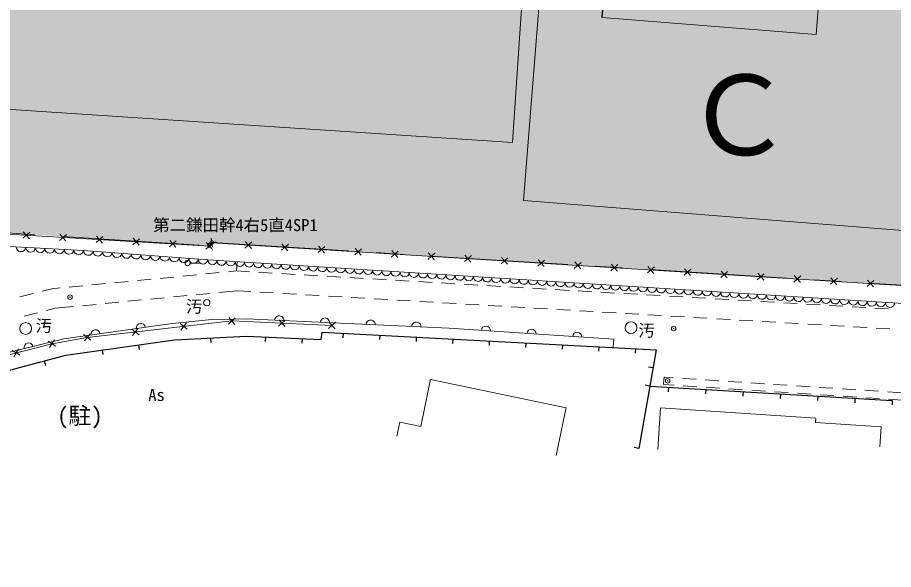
# Model space of a CAD drawing. Units: millimetres, scale not verified. Extents: x -230877 to 402150, y -278660 to 231169.
# Drawn here: x -67340 to -19445, y -134754 to -104570 of the extents above; entities that cross this region are included whole.
import ezdxf
from ezdxf.enums import TextEntityAlignment as Align

# ---------------------------------------------------------------- set-up
doc = ezdxf.new("R2010")
doc.units = ezdxf.units.MM
doc.header["$LTSCALE"] = 1500
doc.linetypes.add('CHAIN1', pattern=[8, 5, -1, 1, -1])
doc.layers.add('0-0_通り芯', color=7, linetype='Continuous')
doc.layers.add('2-3_42190', color=70, linetype='Continuous')
for name, color, linetype, lineweight in [('0-8_寸法線', 7, 'Continuous', 13), ('0-A_22260', 7, 'Continuous', 18), ('1-B_35480', 7, 'Continuous', 18), ('2-1_42050', 7, 'CHAIN1', 18)]:
    doc.layers.add(name, color=color, linetype=linetype, lineweight=lineweight)
doc.styles.add('ＭＳ ゴシック', font='')
doc.styles.get('ＭＳ ゴシック').set_extended_font_data('MS Gothic')

# ---------------------------------------------------------------- blocks, each defined once
blk = doc.blocks.new('~894')
at = {"layer": '0-8_寸法線', "lineweight": 25}
blk.add_lwpolyline([(74208180829, -235592570370), (74214760087, -235584144675), (74192889000, -235567066500), (74188295161, -235572949579), (74148942377, -235542220711)], dxfattribs=at)
blk = doc.blocks.new('~338')
at = {"layer": '0-8_寸法線', "lineweight": 25}
for p, q in [((74194782000, -235619941500), (74191207985, -235623697418)), ((74194782000, -235619941500), (74194510338, -235619682995)), ((74191207985, -235623697418), (74190936323, -235623438913)), ((74191207985, -235623697418), (74190936323, -235623438913))]:
    blk.add_line(p, q, dxfattribs=at)
blk = doc.blocks.new('~190')
at = {"layer": '0-8_寸法線'}
blk.add_line((74221891500, -235630419000), (74261322000, -235578286500), dxfattribs=at)
blk = doc.blocks.new('~189')
at = {"layer": '0-8_寸法線'}
blk.add_line((74221593000, -235630192500), (74261023500, -235578060000), dxfattribs=at)
blk = doc.blocks.new('~155')
at = {"layer": '0-8_寸法線'}
for p, q in [((74196761595, -235620432924), (74196157500, -235619974500)), ((74198255219, -235621566375), (74197359045, -235620886304)), ((74199748843, -235622699827), (74198852669, -235622019756)), ((74201242467, -235623833278), (74200346293, -235623153207)), ((74202736091, -235624966729), (74201839917, -235624286659)), ((74204229715, -235626100181), (74203333541, -235625420110)), ((74205723339, -235627233632), (74204827165, -235626553562)), ((74207216963, -235628367084), (74206320789, -235627687013)), ((74208710587, -235629500535), (74207814413, -235628820465)), ((74210204211, -235630633987), (74209308037, -235629953916)), ((74211697835, -235631767438), (74210801661, -235631087368)), ((74213191459, -235632900890), (74212295285, -235632220819)), ((74214685083, -235634034341), (74213788909, -235633354271)), ((74216178707, -235635167793), (74215282533, -235634487722)), ((74217672331, -235636301244), (74216776157, -235635621173)), ((74219165955, -235637434696), (74218269781, -235636754625)), ((74224758677, -235638007457), (74223637015, -235638094061)), ((74226628113, -235637863118), (74225506451, -235637949721)), ((74228497549, -235637718779), (74227375887, -235637805382)), ((74230366985, -235637574439), (74229245323, -235637661043)), ((74232236421, -235637430100), (74231114759, -235637516704)), ((74222889241, -235638151796), (74221767579, -235638238400)), ((74235627526, -235638888636), (74234743405, -235638192967)), ((74237101060, -235640048085), (74236216940, -235639352415)), ((74238574595, -235641207533), (74237690474, -235640511864)), ((74240122872, -235644813314), (74239943628, -235643702686)), ((74240385000, -235646437500), (74240242369, -235645553734))]:
    blk.add_line(p, q, dxfattribs=at)
for points in [[(74234153991, -235637729187), (74233636500, -235637322000), (74232984195, -235637372364)], [(74221019805, -235638296136), (74220367500, -235638346500), (74219763405, -235637888076)], [(74239824131, -235642962266), (74239681500, -235642078500), (74239164009, -235641671313)]]:
    blk.add_lwpolyline(points, dxfattribs=at)
blk = doc.blocks.new('~154')
at = {"layer": '0-8_寸法線'}
for p, q in [((74196489897, -235620980684), (74195794500, -235620453000)), ((74197983547, -235622114102), (74197087357, -235621434051)), ((74199477197, -235623247520), (74198581007, -235622567469)), ((74200970846, -235624380937), (74200074657, -235623700887)), ((74202464496, -235625514355), (74201568306, -235624834304)), ((74203958146, -235626647772), (74203061956, -235625967722)), ((74205451795, -235627781190), (74204555606, -235627101139)), ((74206945445, -235628914608), (74206049255, -235628234557)), ((74208439095, -235630048025), (74207542905, -235629367975)), ((74209932745, -235631181443), (74209036555, -235630501392)), ((74211426394, -235632314861), (74210530205, -235631634810)), ((74212920044, -235633448278), (74212023854, -235632768228)), ((74214413694, -235634581696), (74213517504, -235633901645)), ((74215907343, -235635715113), (74215011154, -235635035063)), ((74217400993, -235636848531), (74216504803, -235636168480)), ((74218894643, -235637981949), (74217998453, -235637301898)), ((74232052653, -235638046373), (74230930996, -235638133025)), ((74222705504, -235638768475), (74221583847, -235638855127)), ((74224574934, -235638624054), (74223453276, -235638710707)), ((74226444364, -235638479634), (74225322706, -235638566286)), ((74228313794, -235638335214), (74227192136, -235638421866)), ((74230183224, -235638190793), (74229061566, -235638277446)), ((74235993035, -235639940121), (74235108889, -235639244484)), ((74237466611, -235641099516), (74236582465, -235640403879)), ((74239549125, -235645024064), (74239369875, -235643913436)), ((74239792500, -235646532000), (74239668626, -235645764482))]:
    blk.add_line(p, q, dxfattribs=at)
for points in [[(74234519458, -235638780726), (74233449000, -235637938500), (74232800425, -235637988605)], [(74220836075, -235638912895), (74220187500, -235638963000), (74219492103, -235638435316)], [(74239250374, -235643173018), (74239126500, -235642405500), (74238056042, -235641563274)]]:
    blk.add_lwpolyline(points, dxfattribs=at)
blk = doc.blocks.new('~151')
at = {"layer": '0-8_寸法線'}
for p, q in [((74156200351, -235587231232), (74155139025, -235586858120)), ((74160584846, -235589305245), (74159591122, -235588777857)), ((74162241052, -235590184224), (74161247328, -235589656837)), ((74163897259, -235591063204), (74162903535, -235590535816)), ((74165553465, -235591942184), (74164559741, -235591414796)), ((74167209672, -235592821163), (74166215948, -235592293776)), ((74168865878, -235593700143), (74167872154, -235593172755)), ((74173258086, -235596555097), (74172357152, -235595881345)), ((74174759643, -235597678019), (74173858709, -235597004266)), ((74176261200, -235598800940), (74175360266, -235598127187)), ((74177762757, -235599923861), (74176861823, -235599250108)), ((74179264313, -235601046782), (74178363379, -235600373030)), ((74180765870, -235602169704), (74179864936, -235601495951)), ((74182267427, -235603292625), (74181366493, -235602618872)), ((74183768984, -235604415546), (74182868050, -235603741793)), ((74185270541, -235605538467), (74184369607, -235604864714)), ((74186772098, -235606661388), (74185871164, -235605987636)), ((74188273654, -235607784310), (74187372720, -235607110557)), ((74189775211, -235608907231), (74188874277, -235608233478)), ((74191276768, -235610030152), (74190375834, -235609356399)), ((74192778325, -235611153073), (74191877391, -235610479321)), ((74194279882, -235612275995), (74193378948, -235611602242)), ((74195781439, -235613398916), (74194880505, -235612725163)), ((74197282995, -235614521837), (74196382061, -235613848084)), ((74198784552, -235615644758), (74197883618, -235614971005)), ((74200286109, -235616767679), (74199385175, -235616093927)), ((74201787666, -235617890601), (74200886732, -235617216848)), ((74203289223, -235619013522), (74202388289, -235618339769)), ((74204790780, -235620136443), (74203889846, -235619462690)), ((74206292336, -235621259364), (74205391402, -235620585612)), ((74207793893, -235622382286), (74206892959, -235621708533)), ((74209295450, -235623505207), (74208394516, -235622831454)), ((74210797007, -235624628128), (74209896073, -235623954375)), ((74212298564, -235625751049), (74211397630, -235625077296)), ((74213800121, -235626873970), (74212899187, -235626200218))]:
    blk.add_line(p, q, dxfattribs=at)
for points in [[(74158928639, -235588426265), (74157612000, -235587727500), (74156907902, -235587479973)], [(74171756529, -235595432176), (74170845000, -235594750500), (74169528361, -235594051735)]]:
    blk.add_lwpolyline(points, dxfattribs=at)
blk = doc.blocks.new('~150')
at = {"layer": '0-8_寸法線'}
for p, q in [((74156784600, -235585719235), (74155723275, -235585346121)), ((74160518209, -235587435848), (74159524533, -235586908370)), ((74162174335, -235588314978), (74161180659, -235587787500)), ((74163830461, -235589194109), (74162836786, -235588666631)), ((74165486588, -235590073239), (74164492912, -235589545761)), ((74167142714, -235590952369), (74166149039, -235590424891)), ((74168798841, -235591831500), (74167805165, -235591304022)), ((74170454967, -235592710630), (74169461291, -235592183152)), ((74174063362, -235595135647), (74173162419, -235594461906)), ((74175564934, -235596258548), (74174663991, -235595584807)), ((74177066505, -235597381450), (74176165563, -235596707709)), ((74178568077, -235598504351), (74177667134, -235597830610)), ((74180069649, -235599627253), (74179168706, -235598953512)), ((74181571220, -235600750154), (74180670277, -235600076413)), ((74183072792, -235601873056), (74182171849, -235601199315)), ((74184574363, -235602995957), (74183673420, -235602322216)), ((74186075935, -235604118859), (74185174992, -235603445118)), ((74187577506, -235605241760), (74186676563, -235604568020)), ((74189079078, -235606364662), (74188178135, -235605690921)), ((74190580649, -235607487564), (74189679707, -235606813823)), ((74192082221, -235608610465), (74191181278, -235607936724)), ((74193583793, -235609733367), (74192682850, -235609059626)), ((74195085364, -235610856268), (74194184421, -235610182527)), ((74196586936, -235611979170), (74195685993, -235611305429)), ((74198088507, -235613102071), (74197187564, -235612428330)), ((74199590079, -235614224973), (74198689136, -235613551232)), ((74201091650, -235615347874), (74200190707, -235614674133)), ((74202593222, -235616470776), (74201692279, -235615797035)), ((74204094793, -235617593677), (74203193851, -235616919936)), ((74205596365, -235618716579), (74204695422, -235618042838)), ((74207097937, -235619839480), (74206196994, -235619165740)), ((74208599508, -235620962382), (74207698565, -235620288641)), ((74210101080, -235622085284), (74209200137, -235621411543)), ((74211602651, -235623208185), (74210701708, -235622534444)), ((74213104223, -235624331087), (74212203280, -235623657346)), ((74214605794, -235625453988), (74213704851, -235624780247))]:
    blk.add_line(p, q, dxfattribs=at)
for points in [[(74158862082, -235586556718), (74158264500, -235586239500), (74157492150, -235585967977)], [(74172561791, -235594012745), (74171715000, -235593379500), (74171117418, -235593062282)]]:
    blk.add_lwpolyline(points, dxfattribs=at)
blk = doc.blocks.new('~87')
at = {"layer": '0-8_寸法線'}
blk.add_line((74180074500, -235609575000), (74188072500, -235617628500), dxfattribs=at)
blk = doc.blocks.new('~54')
at = {"layer": '0-8_寸法線'}
blk.add_lwpolyline([(74221285500, -235627060500), (74219946000, -235628811000), (74221440000, -235629939000), (74261685000, -235576840500)], dxfattribs=at)
for centre in [(74259683627, -235579481074), (74257418486, -235582469659), (74255153345, -235585458243), (74252888204, -235588446828), (74250623063, -235591435412), (74248357923, -235594423997), (74246092782, -235597412581), (74243827641, -235600401166), (74241562500, -235603389750), (74239297359, -235606378334), (74237032218, -235609366919), (74234767077, -235612355503), (74232501937, -235615344088), (74230236796, -235618332672), (74227971655, -235621321257), (74225706514, -235624309841), (74223441373, -235627298426)]:
    blk.add_arc(centre, 375000, 232.84038, 52.84038, dxfattribs=at)
blk = doc.blocks.new('~53')
at = {"layer": '0-8_寸法線'}
blk.add_lwpolyline([(74194440000, -235615104000), (74183676000, -235606912500), (74170212000, -235597092000), (74167575000, -235595458500), (74164945500, -235594054500), (74156832000, -235590222000), (74151216000, -235588192500), (74132908500, -235582257000)], dxfattribs=at)
for centre, start, end in [((74134927842, -235582911694), 342.03672, 162.03672), ((74138495046, -235584068222), 342.03672, 162.03672), ((74142062250, -235585224750), 342.03672, 162.03672), ((74145629454, -235586381278), 342.03672, 162.03672), ((74149196658, -235587537806), 342.03672, 162.03672), ((74154024000, -235589207250), 340.13125, 160.13125), ((74159193375, -235591337421), 334.71578, 154.71578), ((74162584125, -235592939079), 334.71578, 154.71578), ((74172399440, -235598687496), 323.89338, 143.89338), ((74175429147, -235600897332), 323.89338, 143.89338), ((74178458853, -235603107168), 323.89338, 143.89338), ((74181488560, -235605317004), 323.89338, 143.89338), ((74186073843, -235608737280), 322.72854, 142.72854), ((74189058000, -235611008250), 322.72854, 142.72854), ((74192042157, -235613279220), 322.72854, 142.72854)]:
    blk.add_arc(centre, 375000, start, end, dxfattribs=at)
blk = doc.blocks.new('~43')
at = {"layer": '0-8_寸法線'}
blk.add_lwpolyline([(74114319000, -235549015500), (74127144000, -235558716000), (74142423000, -235570269000), (74150716500, -235576576500), (74162170500, -235585048500), (74170251000, -235591317000), (74218293000, -235627599000)], dxfattribs=at)
for centre, radius, start, end in [((74158047009, -235581972029), 396316, 146.59449, 320.42823), ((74158683342, -235582442696), 396316, 146.59449, 320.42823), ((74159319676, -235582913363), 396316, 146.59449, 320.42823), ((74159956009, -235583384029), 396316, 146.59449, 320.42823), ((74160592342, -235583854696), 396316, 146.59449, 320.42823), ((74161228676, -235584325363), 396316, 146.59449, 320.42823), ((74161865009, -235584796029), 396316, 146.59449, 320.42823), ((74162492805, -235585274750), 393789, 144.93207, 319.46242), ((74163114382, -235585756943), 393789, 144.93207, 319.46242), ((74163735959, -235586239135), 393789, 144.93207, 319.46242), ((74164357536, -235586721327), 393789, 144.93207, 319.46242), ((74164979113, -235587203520), 393789, 144.93207, 319.46242), ((74165600690, -235587685712), 393789, 144.93207, 319.46242), ((74166222267, -235588167904), 393789, 144.93207, 319.46242), ((74166843844, -235588650097), 393789, 144.93207, 319.46242), ((74167465421, -235589132289), 393789, 144.93207, 319.46242), ((74168086997, -235589614481), 393789, 144.93207, 319.46242), ((74168708574, -235590096673), 393789, 144.93207, 319.46242), ((74169330151, -235590578866), 393789, 144.93207, 319.46242), ((74169951728, -235591061058), 393789, 144.93207, 319.46242), ((74170552029, -235591542748), 376272, 143.13303, 322.74573), ((74171152554, -235591996273), 376272, 143.13303, 322.74573), ((74171753079, -235592449798), 376272, 143.13303, 322.74573), ((74172353604, -235592903323), 376272, 143.13303, 322.74573), ((74172954129, -235593356848), 376272, 143.13303, 322.74573), ((74173554654, -235593810373), 376272, 143.13303, 322.74573), ((74174155179, -235594263898), 376272, 143.13303, 322.74573), ((74174755704, -235594717423), 376272, 143.13303, 322.74573), ((74175356229, -235595170948), 376272, 143.13303, 322.74573), ((74175956754, -235595624473), 376272, 143.13303, 322.74573), ((74176557279, -235596077998), 376272, 143.13303, 322.74573), ((74177157804, -235596531523), 376272, 143.13303, 322.74573), ((74177758329, -235596985048), 376272, 143.13303, 322.74573), ((74178358854, -235597438573), 376272, 143.13303, 322.74573), ((74178959379, -235597892098), 376272, 143.13303, 322.74573), ((74179559904, -235598345623), 376272, 143.13303, 322.74573), ((74180160429, -235598799148), 376272, 143.13303, 322.74573), ((74180760954, -235599252673), 376272, 143.13303, 322.74573), ((74181361479, -235599706198), 376272, 143.13303, 322.74573), ((74181962004, -235600159723), 376272, 143.13303, 322.74573), ((74182562529, -235600613248), 376272, 143.13303, 322.74573), ((74183163054, -235601066773), 376272, 143.13303, 322.74573), ((74183763579, -235601520298), 376272, 143.13303, 322.74573), ((74184364104, -235601973823), 376272, 143.13303, 322.74573), ((74184964629, -235602427348), 376272, 143.13303, 322.74573), ((74185565154, -235602880873), 376272, 143.13303, 322.74573), ((74186165679, -235603334398), 376272, 143.13303, 322.74573), ((74186766204, -235603787923), 376272, 143.13303, 322.74573), ((74187366729, -235604241448), 376272, 143.13303, 322.74573), ((74187967254, -235604694973), 376272, 143.13303, 322.74573), ((74188567779, -235605148498), 376272, 143.13303, 322.74573), ((74189168304, -235605602023), 376272, 143.13303, 322.74573), ((74189768829, -235606055548), 376272, 143.13303, 322.74573), ((74190369354, -235606509073), 376272, 143.13303, 322.74573), ((74190969879, -235606962598), 376272, 143.13303, 322.74573), ((74191570404, -235607416123), 376272, 143.13303, 322.74573), ((74192170929, -235607869648), 376272, 143.13303, 322.74573), ((74192771454, -235608323173), 376272, 143.13303, 322.74573), ((74193371979, -235608776698), 376272, 143.13303, 322.74573), ((74193972504, -235609230223), 376272, 143.13303, 322.74573), ((74194573029, -235609683748), 376272, 143.13303, 322.74573), ((74195173554, -235610137273), 376272, 143.13303, 322.74573), ((74195774079, -235610590798), 376272, 143.13303, 322.74573), ((74196374604, -235611044323), 376272, 143.13303, 322.74573), ((74196975129, -235611497848), 376272, 143.13303, 322.74573), ((74197575654, -235611951373), 376272, 143.13303, 322.74573), ((74198176179, -235612404898), 376272, 143.13303, 322.74573), ((74198776704, -235612858423), 376272, 143.13303, 322.74573), ((74199377229, -235613311948), 376272, 143.13303, 322.74573), ((74199977754, -235613765473), 376272, 143.13303, 322.74573), ((74200578279, -235614218998), 376272, 143.13303, 322.74573), ((74201178804, -235614672523), 376272, 143.13303, 322.74573), ((74201779329, -235615126048), 376272, 143.13303, 322.74573), ((74202379854, -235615579573), 376272, 143.13303, 322.74573), ((74202980379, -235616033098), 376272, 143.13303, 322.74573), ((74203580904, -235616486623), 376272, 143.13303, 322.74573), ((74204181429, -235616940148), 376272, 143.13303, 322.74573), ((74204781954, -235617393673), 376272, 143.13303, 322.74573), ((74205382479, -235617847198), 376272, 143.13303, 322.74573), ((74205983004, -235618300723), 376272, 143.13303, 322.74573), ((74206583529, -235618754248), 376272, 143.13303, 322.74573), ((74207184054, -235619207773), 376272, 143.13303, 322.74573), ((74207784579, -235619661298), 376272, 143.13303, 322.74573), ((74208385104, -235620114823), 376272, 143.13303, 322.74573), ((74208985629, -235620568348), 376272, 143.13303, 322.74573), ((74209586154, -235621021873), 376272, 143.13303, 322.74573), ((74210186679, -235621475398), 376272, 143.13303, 322.74573), ((74210787204, -235621928923), 376272, 143.13303, 322.74573), ((74211387729, -235622382448), 376272, 143.13303, 322.74573), ((74211988254, -235622835973), 376272, 143.13303, 322.74573), ((74212588779, -235623289498), 376272, 143.13303, 322.74573), ((74213189304, -235623743023), 376272, 143.13303, 322.74573), ((74213789829, -235624196548), 376272, 143.13303, 322.74573), ((74214390354, -235624650073), 376272, 143.13303, 322.74573), ((74214990879, -235625103598), 376272, 143.13303, 322.74573)]:
    blk.add_arc(centre, radius, start, end, dxfattribs=at)
blk = doc.blocks.new('~37')
at = {"layer": '0-8_寸法線'}
for p, q in [((74158571714, -235581481328), (74159314104, -235581374763)), ((74158996191, -235581799241), (74158889627, -235581056850)), ((74160978532, -235583283919), (74161720923, -235583177354)), ((74161403009, -235583601832), (74161296445, -235582859441)), ((74163809828, -235585404423), (74163703263, -235584662032)), ((74163385350, -235585086509), (74164127741, -235584979945)), ((74165792168, -235586889100), (74166534559, -235586782536)), ((74166216646, -235587207014), (74166110081, -235586464623)), ((74168623464, -235589009604), (74168516900, -235588267214)), ((74168198986, -235588691691), (74168941377, -235588585127)), ((74171138604, -235590663191), (74171445396, -235589978809)), ((74170605805, -235590494282), (74171348195, -235590387718)), ((74171030282, -235590812195), (74170923718, -235590069805)), ((74171634191, -235590474396), (74170949809, -235590167604)), ((74173322370, -235592183286), (74174065080, -235592078964)), ((74173745886, -235592502480), (74173641564, -235591759770)), ((74176147611, -235594312605), (74176043289, -235593569895)), ((74175724095, -235593993411), (74176466805, -235593889089)), ((74178125820, -235595803536), (74178868530, -235595699214)), ((74178549336, -235596122730), (74178445014, -235595380020)), ((74180527545, -235597613661), (74181270255, -235597509339)), ((74180951061, -235597932855), (74180846739, -235597190145)), ((74182929270, -235599423786), (74183671980, -235599319464)), ((74183352786, -235599742980), (74183248464, -235599000270)), ((74185330995, -235601233911), (74186073705, -235601129589)), ((74185754511, -235601553105), (74185650189, -235600810395)), ((74188156236, -235603363230), (74188051914, -235602620520)), ((74187732720, -235603044036), (74188475430, -235602939714)), ((74190134445, -235604854161), (74190877155, -235604749839)), ((74190557961, -235605173355), (74190453639, -235604430645)), ((74192959686, -235606983480), (74192855364, -235606240770)), ((74192536170, -235606664286), (74193278880, -235606559964)), ((74194937895, -235608474411), (74195680605, -235608370089)), ((74195361411, -235608793605), (74195257089, -235608050895)), ((74197763136, -235610603730), (74197658814, -235609861020)), ((74197339620, -235610284536), (74198082330, -235610180214)), ((74199741345, -235612094661), (74200484055, -235611990339)), ((74200164861, -235612413855), (74200060539, -235611671145)), ((74202566586, -235614223980), (74202462264, -235613481270)), ((74202143070, -235613904786), (74202885780, -235613800464)), ((74204544795, -235615714911), (74205287505, -235615610589)), ((74204968311, -235616034105), (74204863989, -235615291395)), ((74207370036, -235617844230), (74207265714, -235617101520)), ((74206946520, -235617525036), (74207689230, -235617420714)), ((74209348245, -235619335161), (74210090955, -235619230839)), ((74209771761, -235619654355), (74209667439, -235618911645)), ((74212173486, -235621464480), (74212069164, -235620721770)), ((74211749970, -235621145286), (74212492680, -235621040964)), ((74214151695, -235622955411), (74214894405, -235622851089)), ((74214575211, -235623274605), (74214470889, -235622531895))]:
    blk.add_line(p, q, dxfattribs=at)
blk.add_lwpolyline([(74286106500, -235596958500), (74261761500, -235576714500), (74221465500, -235629714000), (74220058500, -235628713500), (74221513500, -235626883500), (74219953500, -235625718000), (74219326500, -235626523500), (74171292000, -235590321000), (74170977000, -235590441000), (74144502000, -235570612500), (74127822000, -235557918000), (74103918000, -235539715500)], dxfattribs=at)
blk = doc.blocks.new('~35')
at = {"layer": '0-8_寸法線'}
for p, q in [((74133333760, -235582276534), (74132666240, -235582618466)), ((74132829034, -235582113740), (74133170966, -235582781260)), ((74136889135, -235583423284), (74136221615, -235583765216)), ((74136384409, -235583260490), (74136726341, -235583928010)), ((74130830712, -235584942545), (74131572288, -235584830455)), ((74131145455, -235584515712), (74131257545, -235585257288)), ((74140444510, -235584570034), (74139776990, -235584911966)), ((74139939784, -235584407240), (74140281716, -235585074760)), ((74143495159, -235585553990), (74143837091, -235586221510)), ((74143999885, -235585716784), (74143332365, -235586058716)), ((74147558920, -235586870876), (74146884080, -235587198124)), ((74147057876, -235586697080), (74147385124, -235587371920)), ((74149914876, -235587688080), (74150242124, -235588362920)), ((74150415920, -235587861876), (74149741080, -235588189124)), ((74153272920, -235588852876), (74152598080, -235589180124)), ((74152771876, -235588679080), (74153099124, -235589353920)), ((74156140744, -235589868392), (74155444256, -235590146608)), ((74155653392, -235589659256), (74155931608, -235590355744)), ((74158847659, -235591049657), (74158134341, -235591281343)), ((74158375157, -235590808841), (74158606843, -235591522159)), ((74162393159, -235592856657), (74161679841, -235593088343)), ((74161920657, -235592615841), (74162152343, -235593329159)), ((74165938659, -235594663657), (74165225341, -235594895343)), ((74165466157, -235594422841), (74165697843, -235595136159)), ((74169068637, -235596216149), (74169186363, -235596956851)), ((74169497851, -235596527637), (74168757149, -235596645363)), ((74172825601, -235598942637), (74172084899, -235599060363)), ((74172396387, -235598631149), (74172514113, -235599371851)), ((74176153351, -235601357637), (74175412649, -235601475363)), ((74175724137, -235601046149), (74175841863, -235601786851))]:
    blk.add_line(p, q, dxfattribs=at)
blk.add_lwpolyline([(74131201500, -235584886500), (74133000000, -235582447500), (74147221500, -235587034500), (74155792500, -235590007500), (74158491000, -235591165500), (74169127500, -235596586500), (74175783000, -235601416500)], dxfattribs=at)
blk = doc.blocks.new('~13')
at = {"layer": '0-8_寸法線', "lineweight": 25}
for p, q in [((74154486689, -235590841521), (74154367331, -235591197019)), ((74158937117, -235592714318), (74158776072, -235593052976)), ((74161646383, -235594002682), (74161485337, -235594341340)), ((74166894000, -235596786000), (74166703709, -235597109132)), ((74170701229, -235599206413), (74170480207, -235599509356)), ((74173124771, -235600974587), (74172903750, -235601277530)), ((74176196564, -235602451288), (74175973596, -235602752802)), ((74178608673, -235604235029), (74178385705, -235604536542)), ((74181020782, -235606018769), (74180797814, -235606320283)), ((74183432891, -235607802510), (74183209923, -235608104023)), ((74185845000, -235609586250), (74185622032, -235609887764)), ((74188257109, -235611369990), (74188034142, -235611671504)), ((74190669218, -235613153731), (74190446251, -235613455244)), ((74193081327, -235614937471), (74192858360, -235615238985)), ((74195493436, -235616721212), (74195270469, -235617022725)), ((74195828250, -235618842000), (74195556588, -235618583495)), ((74196008538, -235620859962), (74195783764, -235621160131)), ((74198461615, -235622696885), (74198236841, -235622997054)), ((74200914692, -235624533808), (74200689918, -235624833977)), ((74203367769, -235626370731), (74203142995, -235626670900)), ((74205820846, -235628207654), (74205596072, -235628507823)), ((74208273923, -235630044577), (74208049149, -235630344746)), ((74210727000, -235631881500), (74210502226, -235632181669))]:
    blk.add_line(p, q, dxfattribs=at)
blk.add_lwpolyline([(74126905230, -235592213281), (74132836500, -235583572500), (74156229000, -235591426500), (74164354500, -235595290500), (74169433500, -235598281500), (74174392500, -235601899500), (74174815500, -235601430000), (74196874500, -235617742500), (74194782000, -235619941500), (74210727000, -235631881500)], dxfattribs=at)

msp = doc.modelspace()

# ---------------------------------------------------------------- linework, layer by layer
at = {"layer": '0-8_寸法線', "lineweight": 18}
for p, q in [((-57894, -117994), (-57394, -118005)), ((-55360, -118418), (-55331, -117909)), ((-34736, -122149), (-34766, -122597)), ((-31991, -124226), (-32017, -124626)), ((-37350, -125893), (-37897, -128526)), ((-46439, -126700), (-46599, -127471))]:
    msp.add_line(p, q, dxfattribs=at)
for points in [[(-35375, -104565), (-23668, -105492), (-23394, -102022), (-16230, -102589), (-17320, -116352), (-39681, -114581), (-38681, -101957), (-39611, -101896), (-39642, -101881), (-40267, -111403), (-113667, -106581)], [(-46439, -126700), (-45296, -126938), (-44758, -124353)], [(-23693, -126472), (-32175, -125918), (-32323, -128185)], [(-23693, -126472), (-23710, -126721), (-20117, -126956), (-20189, -128052)]]:
    msp.add_lwpolyline(points, dxfattribs=at)
for centre, radius in [((-58044, -117990), 150), ((-56993, -120164), 175), ((-66893, -121577), 325), ((-33797, -121537), 325)]:
    msp.add_circle(centre, radius, dxfattribs=at)
at = {"layer": '0-A_22260'}
for centre, radius in [((-64469, -119862), 125), ((-64469, -119862), 15), ((-31466, -121579), 125), ((-31466, -121579), 15), ((-31793, -124435), 125), ((-31793, -124435), 15)]:
    msp.add_circle(centre, radius, dxfattribs=at)
at = {"layer": '2-1_42050'}
for p, q in [((-112793, -113488), (-56851, -117054)), ((-56851, -117054), (-56720, -116872)), ((-56720, -116872), (-14279, -119503))]:
    msp.add_line(p, q, dxfattribs=at)
at = {"layer": '2-1_42050', "linetype": 'Continuous'}
for centre in [(-56720, -116872), (-56851, -117054)]:
    msp.add_circle(centre, 100, dxfattribs=at)
at = {"layer": '2-3_42190'}
for points in [[(-121582, -112535), (-59028, -24582), (-69344, -23821)], [(-121582, -112535), (-31701, -26461), (-59028, -24582)], [(-121582, -112535), (-21812, -27126), (-31701, -26461)], [(-121582, -112535), (-24882, -61934), (-21812, -27126)], [(-121582, -112535), (-11401, -76053), (-24882, -61934)], [(-121582, -112535), (-14279, -119503), (-11401, -76053)]]:
    msp.add_solid(points, dxfattribs=at)
at = {"layer": '2-3_42190', "color": 131}
for points in [[(-121582, -112535), (-112793, -113488), (-56851, -117054)], [(-121582, -112535), (-56851, -117054), (-56720, -116872)], [(-121582, -112535), (-56720, -116872), (-14279, -119503)]]:
    msp.add_solid(points, dxfattribs=at)

# ---------------------------------------------------------------- block references
at = {"layer": '0-0_通り芯', "xscale": 0.0006666667, "yscale": 0.0006666667, "rotation": 33.45667}
for name in ['~37', '~150', '~151', '~894', '~54', '~43', '~189', '~190', '~13', '~53', '~155', '~154', '~35', '~87', '~338']:
    msp.add_blockref(name, (-127899216, 103658197), dxfattribs=at)

# ---------------------------------------------------------------- texts
at = {"layer": '0-8_寸法線', "style": 'ＭＳ ゴシック'}
for s, height, p in [('第二鎌田幹4右5直4SP1', 659.8, (-59924, -116450)), ('汚', 660, (-58128, -120901)), ('汚', 660, (-66348, -121952)), ('汚', 660, (-33393, -122213)), ('As', 659.8, (-60190, -125736)), ('(駐)', 916.4, (-65177, -127077))]:
    msp.add_text(s, height=height, dxfattribs=at).set_placement(p, align=Align.BOTTOM_LEFT)
at = {"layer": '1-B_35480', "style": 'ＭＳ ゴシック'}
msp.add_text('Ｃ', height=4399, dxfattribs=at).set_placement((-30921, -113415), align=Align.BOTTOM_LEFT)

doc.saveas('drawing.dxf')
